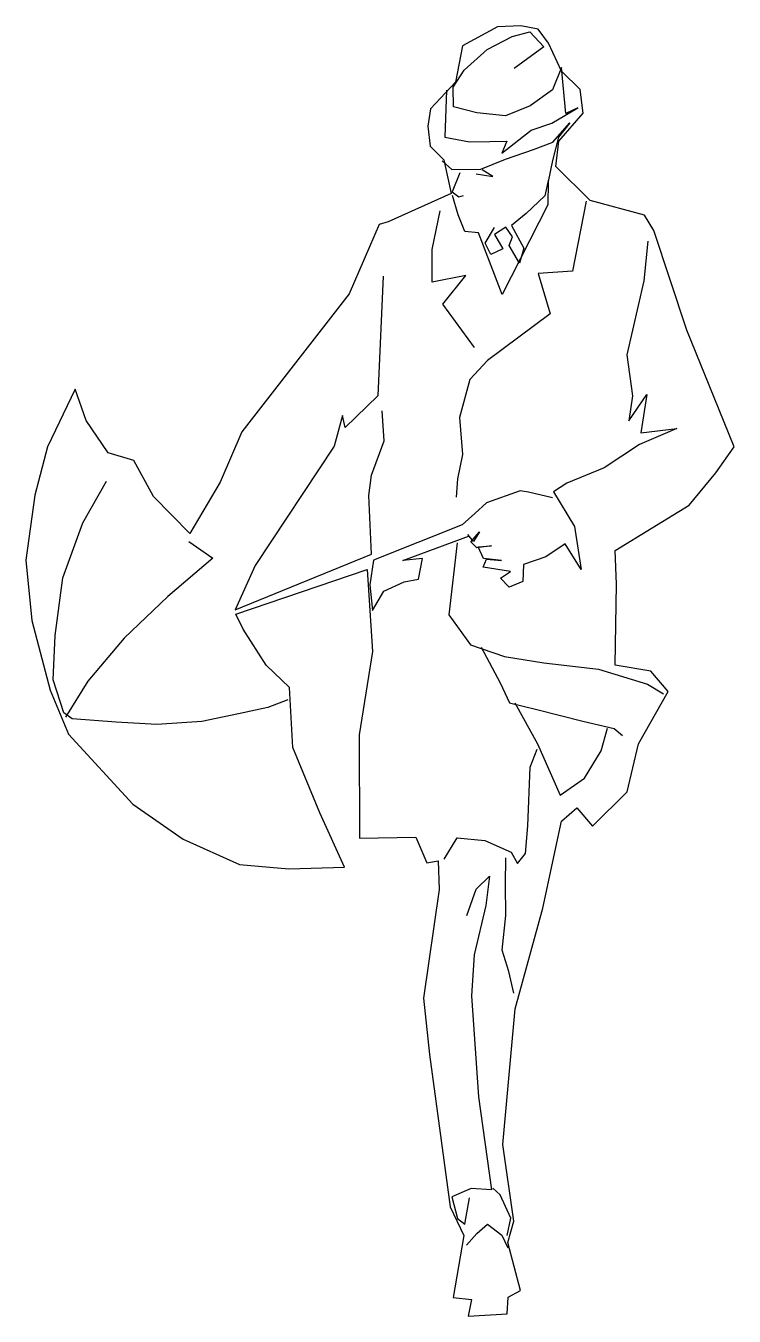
# Model space of a CAD drawing. Extents: x -0.64 to 0.34, y -0.01 to 1.78.
import ezdxf

# ---------------------------------------------------------------- set-up
doc = ezdxf.new("R2010")
doc.units = 0
doc.header["$LTSCALE"] = 1.2
doc.layers.get('0').update_dxf_attribs({"linetype": 'CONTINUOUS'})

msp = doc.modelspace()

# ---------------------------------------------------------------- linework, layer by layer
at = {"color": 0}
msp.add_lwpolyline([(0.0156, 1.7745), (-0.0329, 1.7482), (-0.0426, 1.6978), (-0.0772, 1.6611), (-0.081, 1.6371), (-0.0778, 1.6094), (-0.0588, 1.5908), (-0.0488, 1.5442), (-0.1358, 1.505), (-0.1483, 1.5013), (-0.1898, 1.4052), (-0.3381, 1.2147), (-0.3679, 1.145), (-0.4099, 1.0739), (-0.4603, 1.1254), (-0.4874, 1.175), (-0.523, 1.1857), (-0.5534, 1.2303), (-0.5687, 1.2734), (-0.6067, 1.194), (-0.6244, 1.1272), (-0.6368, 1.0373), (-0.6283, 0.9539), (-0.603, 0.8575), (-0.5779, 0.7964), (-0.489, 0.6997), (-0.4194, 0.6516), (-0.3412, 0.6163), (-0.2731, 0.6103), (-0.196, 0.6126), (-0.2301, 0.6879), (-0.2675, 0.7784), (-0.2721, 0.8611), (-0.3046, 0.892), (-0.336, 0.9419), (-0.3462, 0.9623), (-0.1647, 1.0242), (-0.1576, 0.9111), (-0.1759, 0.7957), (-0.1755, 0.6528), (-0.0976, 0.6543), (-0.0821, 0.6189), (-0.0666, 0.6215), (-0.0651, 0.582), (-0.0869, 0.4315), (-0.0786, 0.3538), (-0.0499, 0.1431), (-0.0313, 0.1036), (-0.046, 0.0178), (-0.0205, 0.0149), (-0.025, -0.008), (0.0289, -0.0047), (0.0303, 0.0185), (0.0472, 0.0276), (0.0296, 0.0941), (0.0382, 0.1235), (0.0229, 0.2292), (0.0399, 0.4168), (0.0782, 0.5562), (0.1041, 0.6764), (0.125, 0.695), (0.1467, 0.6696), (0.1945, 0.7169), (0.2103, 0.7833), (0.2515, 0.8555), (0.2274, 0.8839), (0.1779, 0.8921), (0.1799, 1.0038), (0.1783, 1.0505), (0.2804, 1.1132), (0.3172, 1.158), (0.3427, 1.1938), (0.322, 1.2451), (0.2773, 1.3552), (0.2314, 1.4929), (0.2185, 1.514), (0.1436, 1.5346), (0.096, 1.5816), (0.1003, 1.6162), (0.1337, 1.6552), (0.1297, 1.6878), (0.1041, 1.7132), (0.0859, 1.7519), (0.0715, 1.7714), (0.0479, 1.7759)], close=True, dxfattribs=at)
for points in [[(-0.0549, 1.687), (-0.0575, 1.6219), (-0.0232, 1.6154), (0.0049, 1.6159), (0.0285, 1.6164), (0.0216, 1.5999), (0.062, 1.6318), (0.0907, 1.6411), (0.1264, 1.6623), (0.1098, 1.6548), (0.1037, 1.7181), (0.0913, 1.6875), (0.0606, 1.6652), (0.0263, 1.6516), (-0.0133, 1.6558), (-0.0454, 1.664), (-0.0459, 1.6913), (-0.0308, 1.7144), (0.001, 1.7431), (0.0356, 1.7609), (0.0602, 1.7678), (0.0796, 1.7469), (0.0383, 1.7168)], [(-0.0611, 1.5892), (-0.0475, 1.5773), (-0.0076, 1.5777), (0.0267, 1.5916), (0.0652, 1.6049), (0.0919, 1.6149), (0.1154, 1.6416), (0.0998, 1.6219), (0.0917, 1.5898), (0.0854, 1.5608), (0.0852, 1.5282), (0.0219, 1.4046), (-0.0109, 1.4899), (-0.0296, 1.4914), (-0.0391, 1.5148), (-0.0468, 1.5412)], [(-0.0368, 1.5726), (-0.0473, 1.5462), (-0.0381, 1.5395), (-0.0316, 1.5411)], [(-0.014, 1.5711), (0.0089, 1.5674), (-0.0057, 1.577)], [(0.0861, 1.5639), (0.0808, 1.541), (0.0551, 1.5166), (0.0349, 1.4998), (0.0518, 1.4683), (0.0457, 1.4476), (0.0316, 1.4721), (0.0363, 1.4843), (0.0269, 1.4974), (0.0115, 1.4872), (0.0226, 1.4677), (0.006, 1.4598), (-0.0015, 1.4752), (0.0114, 1.4971)], [(-0.0166, 1.3313), (-0.06, 1.3913), (-0.0284, 1.4306), (-0.075, 1.4214), (-0.0751, 1.4666), (-0.0639, 1.52)], [(0.1379, 1.5337), (0.1189, 1.4369), (0.0715, 1.4333), (0.0881, 1.3778), (0.0016, 1.3131), (-0.0226, 1.2871), (-0.0372, 1.2344), (-0.0328, 1.1832), (-0.0398, 1.1497), (-0.0416, 1.1242)], [(0.2233, 1.478), (0.2179, 1.4232), (0.1944, 1.3209), (0.2019, 1.2644), (0.1969, 1.2298), (0.2217, 1.2663), (0.2135, 1.2134), (0.2636, 1.2193), (0.2116, 1.197), (0.1628, 1.1649), (0.1115, 1.1434), (0.0928, 1.1317), (0.1218, 1.0836), (0.1309, 1.0241), (0.1089, 1.0598), (0.0823, 1.0418), (0.0514, 1.031), (0.0503, 1.0078), (0.0314, 0.9998), (0.0198, 1.0121), (0.0333, 1.0215), (-0.0044, 1.0273), (0.0003, 1.0387), (0.0209, 1.0369), (-0.0039, 1.0394), (-0.0114, 1.0556), (0.0072, 1.0571), (-0.0133, 1.0541), (-0.0214, 1.0623), (-0.0095, 1.0762), (-0.0176, 1.0631), (-0.0258, 1.0728)], [(-0.1427, 1.43), (-0.1502, 1.2642), (-0.1954, 1.2204), (-0.1987, 1.2371), (-0.2105, 1.1947), (-0.3198, 1.0296), (-0.3471, 0.9683), (-0.159, 1.0456), (-0.1624, 1.1268), (-0.1588, 1.1546), (-0.1415, 1.2021), (-0.1442, 1.2438)], [(-0.2745, 0.844), (-0.302, 0.8336), (-0.3429, 0.8248), (-0.3936, 0.814), (-0.4558, 0.8101), (-0.5117, 0.8132), (-0.5726, 0.8178), (-0.5841, 0.8259), (-0.599, 0.8716), (-0.596, 0.9332), (-0.5854, 1.0128), (-0.558, 1.0889), (-0.5252, 1.1462)], [(0.0914, 1.1233), (0.0582, 1.131), (0.0468, 1.1331), (0.0003, 1.1166), (-0.0157, 1.1019), (-0.0336, 1.086), (-0.1558, 1.0373), (-0.1609, 1.003), (-0.1575, 0.9677), (-0.1417, 0.9943), (-0.1134, 1.0073), (-0.0938, 1.0107), (-0.0882, 1.0397), (-0.1155, 1.0365), (-0.0235, 1.0706)], [(-0.4112, 1.0628), (-0.3781, 1.0399), (-0.4405, 0.9871), (-0.5006, 0.9293), (-0.5508, 0.8699), (-0.5817, 0.8203)], [(-0.0404, 1.0611), (-0.0518, 0.9614), (-0.0221, 0.9202), (0.0249, 0.904), (0.0794, 0.8951), (0.1552, 0.8867), (0.2228, 0.8659), (0.2451, 0.8523)], [(-0.0073, 0.917), (0.0191, 0.8678), (0.0318, 0.8399), (0.07, 0.8307), (0.1334, 0.8148), (0.1769, 0.8043), (0.1881, 0.7946)], [(0.0394, 0.84), (0.0709, 0.7833), (0.1022, 0.7124), (0.1356, 0.7359), (0.1588, 0.7735), (0.1674, 0.8049)], [(-0.0583, 0.6239), (-0.0402, 0.6531), (-0.0022, 0.6497), (0.0342, 0.6333), (0.0429, 0.6179), (0.054, 0.6317), (0.0575, 0.6698), (0.0605, 0.7512), (0.0703, 0.7757)], [(0.0379, 0.4388), (0.0309, 0.4683), (0.022, 0.4982), (0.0268, 0.5461), (0.0267, 0.5894), (0.0268, 0.6255)], [(-0.0272, 0.5459), (-0.0142, 0.5822), (0.0045, 0.6004), (-0.0005, 0.5597), (-0.0167, 0.4917), (-0.0205, 0.4351), (-0.011, 0.2951), (0.007, 0.1666), (-0.0211, 0.1684), (-0.0479, 0.1572), (-0.0397, 0.127), (-0.0297, 0.1192), (-0.0232, 0.1554)], [(0.0287, 0.1036), (0.034, 0.1276), (0.0193, 0.16), (0.0092, 0.1689)], [(-0.0276, 0.0903), (-0.0131, 0.1062), (0.0014, 0.119), (0.0215, 0.1042), (0.0298, 0.0865)]]:
    msp.add_lwpolyline(points, dxfattribs=at)

doc.saveas('drawing.dxf')
